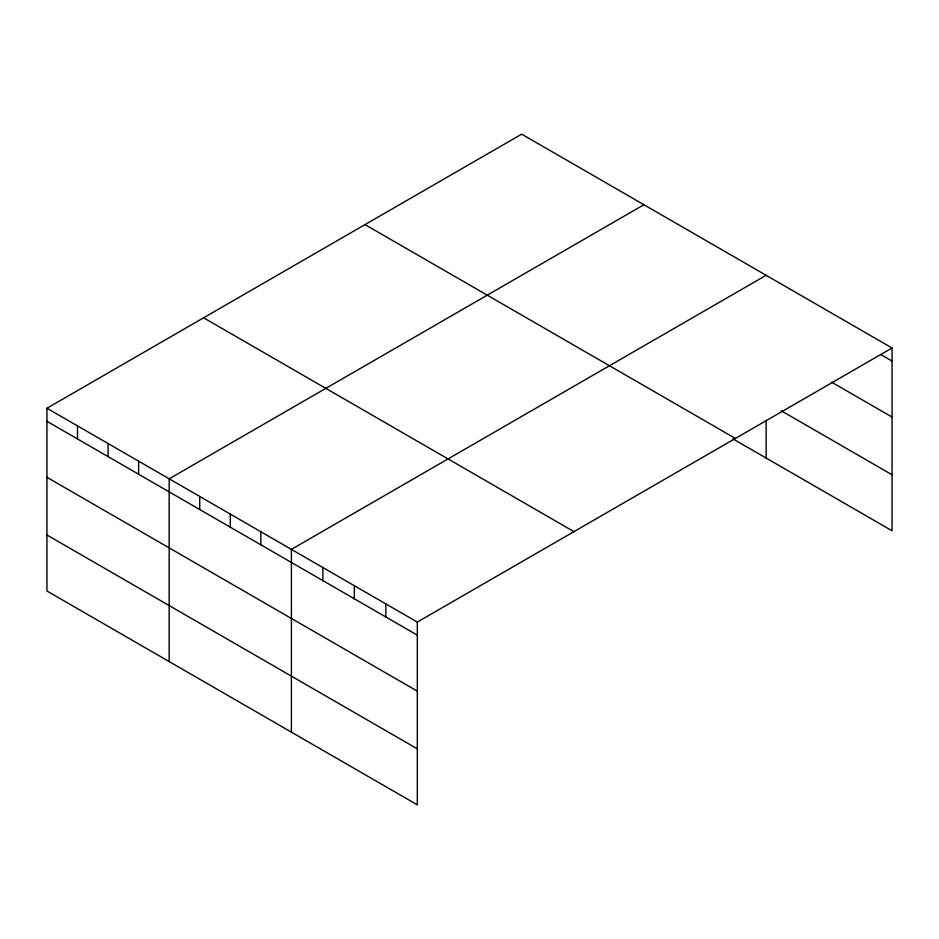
<?xml version="1.0" encoding="UTF-8"?>
<svg xmlns="http://www.w3.org/2000/svg" width="939" height="939" viewBox="0 0 939 939"><rect width="100%" height="100%" fill="white"/><g stroke="black" fill="none" stroke-linecap="round" stroke-linejoin="round"><path stroke-width="1.41" d="M892.05 347.993L417.315 622.076L417.315 804.84L46.95 591.007L46.95 408.242L521.685 134.16L892.05 347.993L892.05 530.758L733.124 438.994M643.908 204.725L169.173 478.808L169.173 661.572M766.13 275.291L291.395 549.374L291.395 732.138M880.712 354.519L892.05 361.069M831.602 382.161L892.05 417.057M781.236 410.777L892.05 474.758M365.025 224.609L735.39 438.443M203.61 317.805L573.975 531.627M46.95 408.242L417.315 622.076M46.95 421.318L417.315 635.151M46.95 477.317L417.315 691.139M46.95 535.007L417.315 748.841M766.13 420.249L766.13 458.056M385.835 603.906L385.835 616.97M354.355 585.725L354.355 598.8M322.875 567.555L322.875 580.619M260.842 531.732L260.842 544.808M230.278 514.091L230.278 527.166M199.725 496.449L199.725 509.525M138.62 461.166L138.62 474.242M108.055 443.525L108.055 456.6M77.503 425.883L77.503 438.959"/></g></svg>
